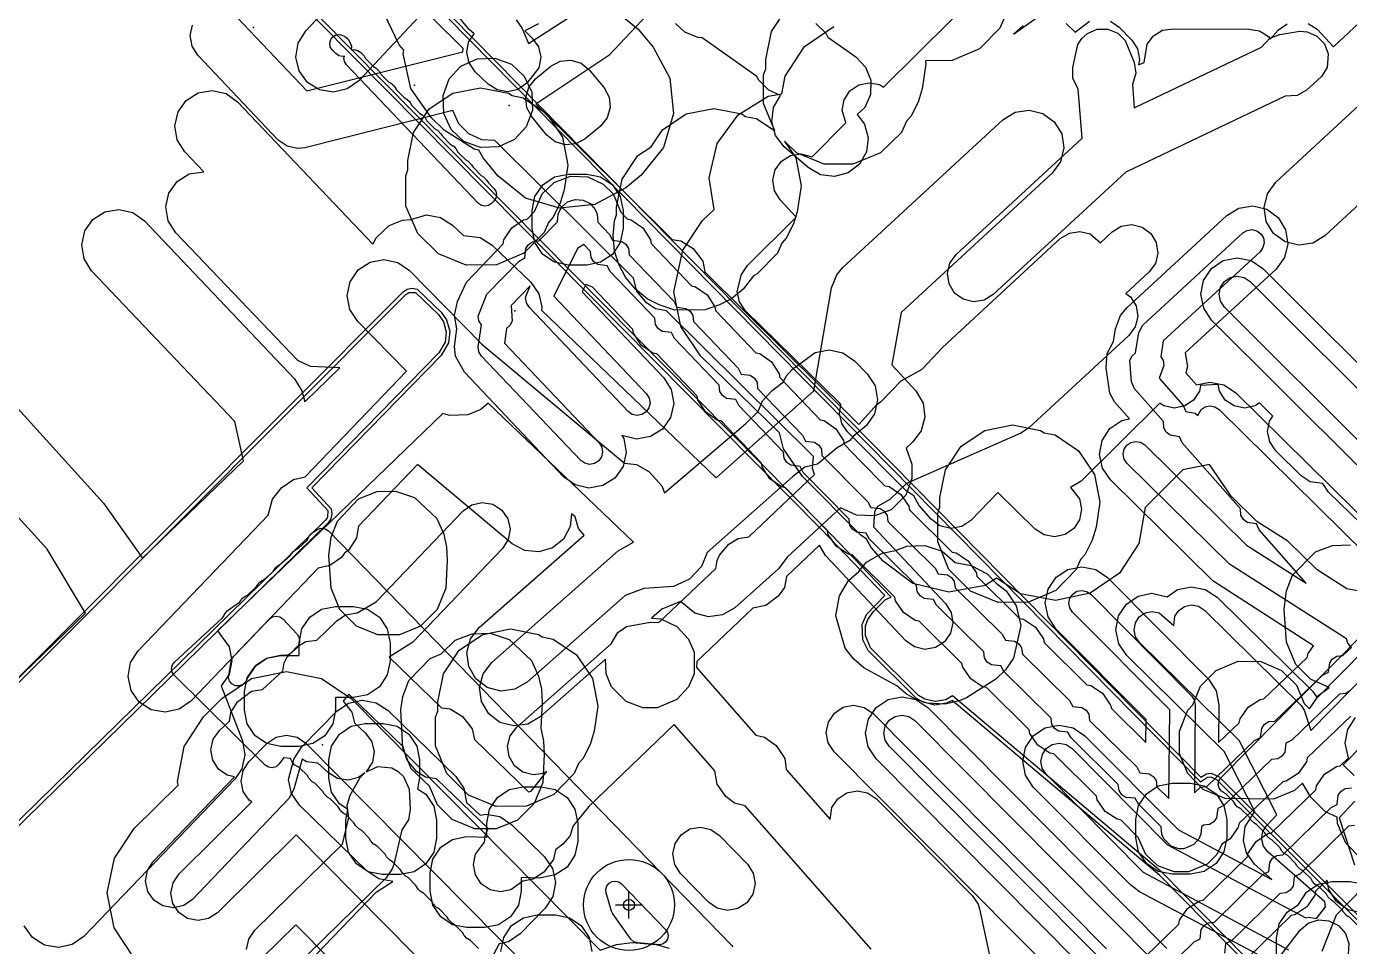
# Model space of a CAD drawing. Header units: metres. Extents: x -2677 to -840, y 169 to 1487.
# Drawn here: x -2044.5 to -1971.7, y 580.5 to 631.1 of the extents above; entities that cross this region are included whole.
import ezdxf

# ---------------------------------------------------------------- set-up
doc = ezdxf.new("R2010")
doc.units = ezdxf.units.M
for name, color, linetype in [('AI_GREENING_ALLOWED_ZONE', 4, 'Continuous'), ('AI_GREENING_EXCLUSIONS', 1, 'Continuous'), ('AI_GREENING_LAWN', 82, 'Continuous'), ('AI_GREENING_REJECTED', 6, 'Continuous'), ('AI_GREENING_TREES', 3, 'Continuous')]:
    doc.layers.add(name, color=color, linetype=linetype)

# ---------------------------------------------------------------- blocks, each defined once
blk = doc.blocks.new('AI_TREE')
for p, q in [((0, -0.3), (0, 0.3)), ((-0.3, 0), (0.3, 0))]:
    blk.add_line(p, q)
for radius in [1, 0.12]:
    blk.add_circle((0, 0), radius)

msp = doc.modelspace()

# ---------------------------------------------------------------- linework, layer by layer
at = {"layer": 'AI_GREENING_ALLOWED_ZONE'}
for points in [[(-2032.572, 594.934), (-2032.767, 594.856), (-2032.977, 594.864), (-2033.164, 594.959), (-2033.297, 595.121), (-2033.351, 595.324), (-2033.317, 595.532), (-2033.316, 595.533), (-2033.213, 596.201), (-2033.167, 596.346), (-2033.08, 596.47), (-2031.094, 598.539), (-2030.929, 598.653), (-2030.731, 598.693), (-2030.534, 598.652), (-2030.37, 598.536), (-2029.573, 597.691), (-2029.461, 597.501), (-2029.442, 597.282), (-2029.447, 597.242), (-2029.496, 597.083), (-2029.595, 596.949), (-2029.886, 596.667), (-2030.046, 596.562), (-2030.234, 596.526), (-2030.447, 596.526), (-2030.496, 596.521), (-2031.189, 596.383), (-2031.278, 596.346), (-2031.845, 595.968), (-2031.914, 595.899), (-2032.292, 595.332), (-2032.348, 595.198), (-2032.354, 595.2), (-2032.397, 595.098), (-2032.533, 594.96), (-2032.572, 594.934)], [(-2009.315, 581.453), (-2009.214, 581.298), (-2009.176, 581.116), (-2009.206, 580.933), (-2009.302, 580.774), (-2009.448, 580.661), (-2009.626, 580.609), (-2009.811, 580.625), (-2009.816, 580.626), (-2009.862, 580.635), (-2010.855, 580.721), (-2011.059, 580.785), (-2011.218, 580.928), (-2012.21, 582.314), (-2012.284, 582.468), (-2012.575, 583.482), (-2012.591, 583.67), (-2012.537, 583.85), (-2012.421, 583.998), (-2012.257, 584.092), (-2012.071, 584.119), (-2011.888, 584.075), (-2011.734, 583.966), (-2009.315, 581.453)]]:
    msp.add_lwpolyline(points, close=True, dxfattribs=at)
at = {"layer": 'AI_GREENING_EXCLUSIONS'}
for points in [[(-1971.797, 574.243), (-1981.987, 584.57), (-1993.537, 594.3), (-1993.906, 594.092), (-1994.478, 593.999), (-1995.048, 594.123), (-1995.401, 594.33), (-1998.038, 596.943), (-1998.322, 597.628), (-1998.308, 598.159), (-1998.195, 598.501), (-1997.88, 598.946), (-1997.221, 599.602), (-1996.896, 599.74), (-2000.601, 603.594), (-2030.062, 633.36), (-2031.262, 635.399), (-2038.083, 642.529), (-2038.204, 642.784), (-2051.745, 656.532)], [(-1972.079, 574.243), (-1982.123, 584.423), (-1993.55, 594.049), (-1993.863, 593.896), (-1994.508, 593.802), (-1995.149, 593.95), (-1995.503, 594.158), (-1998.179, 596.802), (-1998.472, 597.381), (-1998.497, 598.221), (-1998.267, 598.78), (-1997.251, 599.816), (-2000.745, 603.454), (-2030.204, 633.22), (-2031.423, 635.278), (-2038.228, 642.391), (-2038.385, 642.683), (-2051.885, 656.389)], [(-2019.268, 635.517), (-2026.187, 628.131), (-2026.821, 627.677), (-2027.581, 627.5), (-2028.351, 627.627), (-2029.014, 628.039), (-2029.468, 628.673), (-2029.645, 629.433), (-2029.518, 630.203), (-2029.518, 630.203), (-2029.106, 630.866), (-2022.042, 638.407)], [(-2026.211, 636.6), (-1979.893, 589.573), (-1979.499, 589.834), (-1979.322, 589.854), (-1979.002, 589.709), (-1967.029, 577.763)], [(-2025.941, 636.611), (-1979.875, 589.839), (-1979.557, 590.025), (-1979.309, 590.054), (-1978.86, 589.851), (-1967.028, 578.045)], [(-2032.87, 631.603), (-2029.041, 627.568), (-2020.468, 629.719), (-2020.452, 629.895), (-2025.533, 634.938)], [(-2007.343, 634.949), (-2012.43, 629.518), (-2016.454, 626.845), (-2008.943, 619.39), (-2008.471, 619.319), (-2007.791, 618.896), (-2007.267, 618.215), (-2007.155, 617.616), (-1998.692, 609.223), (-1997.681, 610.351), (-1997.422, 610.529), (-1996.358, 611.623), (-1995.191, 612.277), (-1994.087, 613.466), (-1987.602, 619.447), (-1987.103, 619.752), (-1986.525, 619.843), (-1985.956, 619.705), (-1985.398, 619.222), (-1984.749, 619.819), (-1984.25, 620.125), (-1983.672, 620.216), (-1983.103, 620.078), (-1982.63, 619.734), (-1982.324, 619.234), (-1982.233, 618.656), (-1982.371, 618.087), (-1982.715, 617.614), (-1983.995, 616.434), (-1983.739, 616.247), (-1983.434, 615.748), (-1983.343, 615.17), (-1983.48, 614.601), (-1983.825, 614.128), (-1989.357, 609.025), (-1989.768, 608.756), (-1996.06, 605.974), (-1996.972, 605.099), (-1997.661, 604.718), (-1997.82, 604.416), (-1997.88, 603.595), (-1993.915, 599.391), (-1993.604, 598.895), (-1993.507, 598.317), (-1993.638, 597.747), (-1993.977, 597.27), (-1994.473, 596.959), (-1995.05, 596.862), (-1995.621, 596.993), (-1996.098, 597.332), (-2000.515, 602.017), (-2000.85, 602.589), (-2002.657, 600.876), (-2002.781, 600.272), (-2003.119, 599.794), (-2003.791, 599.279), (-2004.508, 599.122), (-2007.594, 596.198), (-2007.609, 595.867), (-2004.34, 592.141), (-2003.874, 592.038), (-2003.224, 591.57), (-2002.748, 590.854), (-2002.678, 590.249), (-2000.266, 587.5), (-2000.167, 588.163), (-1999.84, 588.648), (-1999.352, 588.972), (-1998.778, 589.084), (-1998.204, 588.967), (-1997.719, 588.641), (-1992.446, 583.33), (-1992.123, 582.842), (-1992.044, 582.586), (-1990.952, 577.476)], [(-1971.033, 603.751), (-1972.844, 605.512), (-1973.171, 605.988), (-1973.858, 606.075), (-1974.347, 606.395), (-1975.756, 607.78), (-1976.086, 608.264), (-1976.205, 608.838), (-1976.095, 609.413), (-1975.912, 609.692), (-1976.643, 610.412), (-1976.891, 610.246), (-1977.465, 610.132), (-1978.039, 610.246), (-1978.526, 610.571), (-1978.851, 611.058), (-1978.924, 611.426), (-1979.882, 611.365), (-1979.943, 611.058), (-1980.268, 610.571), (-1980.755, 610.246), (-1981.329, 610.132), (-1981.903, 610.246), (-1982.125, 610.395), (-1986.461, 606.109), (-1987.033, 605.771), (-1986.55, 605.138), (-1986.429, 604.565), (-1986.537, 603.99), (-1986.857, 603.5), (-1987.34, 603.169), (-1987.913, 603.049), (-1988.488, 603.157), (-1988.978, 603.477), (-1991.039, 605.493), (-1992.516, 603.952), (-1993.026, 603.615), (-1993.627, 603.509), (-1994.222, 603.652), (-1994.709, 604.02), (-1995.366, 604.771), (-1995.663, 605.308), (-1996.099, 605.601), (-1999.309, 608.829), (-1999.619, 609.285), (-1999.744, 609.823), (-1999.672, 610.32), (-1999.727, 610.401), (-2004.924, 615.481), (-2005.251, 615.967), (-2005.368, 616.54), (-2005.14, 617.475), (-2004.814, 617.961), (-2002.134, 620.632), (-2003.018, 621.581), (-2003.326, 622.079), (-2003.419, 622.657), (-2003.419, 622.657), (-2003.285, 623.227), (-2002.943, 623.701), (-2002.445, 624.009), (-2001.867, 624.103), (-2001.254, 623.937), (-1999.398, 625.813), (-1999.601, 626.505), (-1999.493, 627.081), (-1999.173, 627.571), (-1998.69, 627.901), (-1998.117, 628.022), (-1997.542, 627.914), (-1997.319, 627.768), (-1991.766, 633.286)], [(-2012.092, 631.997), (-2010.815, 630.959), (-2010.003, 629.978), (-2009.075, 628.263), (-2008.874, 626.323), (-2009.43, 624.455), (-2010.659, 622.941), (-2011.495, 622.247), (-2013.211, 621.317), (-2015.153, 621.115), (-2017.024, 621.673), (-2018.539, 622.904), (-2019.353, 623.886), (-2019.587, 624.319), (-2019.85, 624.366), (-2021.495, 625.416), (-2022.208, 626.101), (-2023.326, 627.7), (-2023.746, 629.605), (-2023.711, 629.801), (-2023.963, 630.108), (-2024.979, 632.205)], [(-2016.297, 631.249), (-2017.056, 630.869), (-2016.643, 630.473), (-2016.308, 629.994), (-2016.182, 629.422), (-2016.284, 628.846), (-2016.951, 627.986), (-2017.431, 627.651), (-2018.002, 627.525), (-2018.578, 627.627), (-2019.072, 627.942), (-2019.785, 628.626), (-2020.121, 629.106), (-2020.247, 629.678), (-2020.247, 629.678), (-2020.145, 630.254), (-2019.85, 630.715), (-2020.119, 630.938), (-2021.255, 632.326)], [(-2017.533, 631.482), (-2017.203, 630.999), (-2016.848, 630.169), (-2014.496, 631.701)], [(-1990.691, 631.575), (-1990.921, 631.027), (-1992.044, 629.883), (-1993.552, 629.235), (-1995.025, 629.22), (-1994.992, 629.052), (-1995.199, 627.682), (-1995.426, 626.957), (-1995.818, 626.167), (-1996.067, 625.899), (-1996.339, 625.287), (-1997.483, 624.163), (-1999.006, 623.543), (-2000.589, 623.543), (-2002.111, 624.163), (-2002.769, 624.801), (-2002.156, 623.883), (-2001.852, 622.352), (-2002.073, 620.911), (-2002.285, 620.257), (-2002.677, 619.467), (-2002.926, 619.199), (-2003.156, 618.65), (-2004.279, 617.506), (-2004.471, 617.41), (-2005.051, 616.668), (-2005.695, 616.135), (-2006.349, 615.801), (-2007.139, 615.531), (-2008.8, 615.515), (-2009.672, 615.801), (-2010.323, 616.135), (-2010.97, 616.668), (-2011.509, 617.322), (-2011.877, 618.025), (-2012.114, 618.767), (-2012.204, 619.616), (-2012.13, 620.428), (-2012.13, 620.428), (-2012.009, 620.757), (-2012.009, 621.183), (-2011.704, 622.714), (-2010.837, 624.011), (-2010.106, 624.5), (-2009.482, 625.434), (-2008.184, 626.301), (-2006.654, 626.605), (-2005.123, 626.301), (-2004.924, 626.168), (-2004.321, 626.048), (-2003.306, 625.37), (-2003.918, 626.873), (-2003.918, 628.456), (-2003.794, 628.792), (-2003.794, 629.305), (-2003.49, 630.836), (-2002.622, 632.134)], [(-2032.365, 580.36), (-2032.244, 580.933), (-2031.914, 581.416), (-2027.087, 586.143), (-2026.742, 587.618), (-2026.834, 588.277), (-2026.658, 588.835), (-2026.113, 589.809), (-2025.861, 590.071), (-2026.211, 589.813), (-2026.78, 589.673), (-2027.358, 589.761), (-2027.859, 590.064), (-2028.444, 590.599), (-2029.056, 590.679), (-2029.304, 590.829), (-2029.763, 589.177), (-2030.027, 588.655), (-2035.332, 583.115), (-2035.812, 582.78), (-2036.384, 582.654), (-2036.96, 582.756), (-2037.453, 583.072), (-2037.788, 583.551), (-2037.914, 584.123), (-2037.812, 584.699), (-2037.497, 585.192), (-2033.03, 589.847), (-2033.429, 589.937), (-2033.908, 590.273), (-2034.221, 590.767), (-2034.322, 591.344), (-2034.194, 591.915), (-2033.857, 592.394), (-2033.303, 592.922), (-2033.22, 593.392), (-2032.867, 593.969), (-2032.083, 594.565), (-2031.481, 594.66), (-2030.368, 595.685), (-2030.286, 596.114), (-2030.139, 596.409), (-2029.602, 596.992), (-2029.098, 597.29), (-2028.493, 597.366), (-2027.404, 598.43), (-2026.924, 598.765), (-2026.268, 598.875), (-2025.239, 599.484), (-2020.445, 604.48), (-2019.965, 604.815), (-2019.393, 604.941), (-2018.817, 604.839), (-2018.324, 604.524), (-2017.989, 604.044), (-2017.863, 603.473), (-2017.965, 602.896), (-2018.28, 602.403), (-2023.216, 597.259), (-2024.513, 596.428), (-2021.636, 593.648), (-2021.163, 593.584), (-2020.478, 593.17), (-2019.945, 592.496), (-2019.825, 591.898), (-2016.856, 589.028), (-2016.704, 589.071), (-2015.837, 590.14), (-2016.018, 590.035), (-2016.598, 589.956), (-2017.164, 590.106), (-2017.629, 590.46), (-2017.924, 590.966), (-2018.002, 591.546), (-2017.853, 592.112), (-2017.498, 592.577), (-2012.314, 597.158), (-2011.934, 597.785), (-2011.457, 598.123), (-2010.152, 598.361), (-2009.69, 598.345), (-2006.555, 601.316), (-2006.484, 601.746), (-2006.346, 602.045), (-2005.825, 602.643), (-2005.329, 602.955), (-2004.727, 603.048), (-2001.113, 606.472), (-2001.235, 606.819), (-2001.186, 607.464), (-2009.262, 615.48), (-2009.87, 615.586), (-2010.358, 615.909), (-2010.893, 616.565), (-2011.072, 617.277), (-2018.699, 624.847), (-2019.416, 624.879), (-2020.126, 625.205), (-2020.682, 625.753), (-2021.019, 626.488), (-2029.161, 624.445), (-2029.565, 624.401), (-2030.136, 624.53), (-2030.614, 624.868), (-2035.046, 629.538), (-2035.359, 630.033), (-2035.458, 630.61), (-2035.329, 631.181)], [(-1968.525, 599.574), (-1971.844, 600.184), (-1973.474, 601.242), (-1975.09, 602.815), (-1976.801, 603.899), (-1978.21, 605.284), (-1979.397, 607.025), (-1980.858, 606.726), (-1982.942, 604.666), (-1983.289, 602.686), (-1984.355, 601.052), (-1985.965, 599.951), (-1987.874, 599.549), (-1989.792, 599.909), (-1991.114, 600.771), (-1991.73, 600.364), (-1993.736, 600.011), (-1995.717, 600.487), (-1997.343, 601.715), (-1998, 602.465), (-1998.261, 602.918), (-1998.581, 603.133), (-2001.791, 606.361), (-2002.826, 607.882), (-2003.053, 608.77), (-2007.387, 612.996), (-2008.478, 614.613), (-2008.868, 616.524), (-2008.372, 618.818), (-2007.286, 620.439), (-2006.637, 621.052), (-2006.917, 622.781), (-2006.917, 622.781), (-2006.469, 624.68), (-2005.328, 626.263), (-2003.669, 627.288), (-2002.924, 627.409), (-2002.741, 628.384), (-2001.675, 630.018), (-2000.064, 631.12)], [(-2001.047, 631.281), (-2000.507, 630.741), (-2000.397, 630.525), (-1998.853, 629.445), (-1998.313, 628.881), (-1998.03, 628.154), (-1998.047, 627.374), (-1998.362, 626.659), (-1998.771, 626.268), (-1998.369, 625.747), (-1998.166, 624.993), (-1998.266, 624.219), (-1998.655, 623.543), (-1999.273, 623.066), (-2000.026, 622.863), (-2000.8, 622.963), (-2001.477, 623.352), (-2002.795, 624.503), (-2003.271, 625.121), (-2003.475, 625.875), (-2003.375, 626.649), (-2002.989, 627.319), (-2003.637, 627.611), (-2004.177, 628.151), (-2004.288, 628.367), (-2007.305, 630.479), (-2007.541, 630.498), (-2008.263, 630.8), (-2008.772, 631.284)], [(-1989.652, 631.158), (-1990.178, 630.69), (-1988.914, 631.584)], [(-1987.275, 631.283), (-1986.78, 630.802), (-1985.998, 631.411)], [(-1984.85, 631.401), (-1984.366, 631.072), (-1983.672, 630.367), (-1983.351, 629.878), (-1983.242, 629.303), (-1983.302, 629.012), (-1982.994, 629.136), (-1982.828, 630.136), (-1982.478, 630.605), (-1981.976, 630.905), (-1981.396, 630.99), (-1977.231, 630.963), (-1976.654, 630.867), (-1976.158, 630.558), (-1976.052, 630.411), (-1975.598, 630.93), (-1975.116, 631.262)], [(-1973.968, 631.279), (-1973.477, 630.961), (-1972.578, 629.996), (-1971.163, 631.315)], [(-2046.534, 611.84), (-2040.233, 604.908), (-2038.079, 601.869), (-2032.53, 607.224), (-2033.012, 609.387), (-2040.881, 617.678), (-2041.298, 618.338), (-2041.43, 619.107), (-2041.258, 619.868), (-2040.808, 620.506), (-2040.148, 620.922), (-2039.379, 621.054), (-2038.617, 620.882), (-2037.98, 620.432), (-2029.73, 611.739), (-2029.313, 611.079), (-2029.158, 610.479), (-2027.221, 612.348), (-2028.836, 612.424), (-2029.548, 612.743), (-2036.258, 619.758), (-2036.674, 620.418), (-2036.806, 621.187), (-2036.634, 621.948), (-2036.184, 622.586), (-2035.524, 623.002), (-2034.712, 623.125), (-2035.754, 624.222), (-2036.17, 624.882), (-2036.302, 625.651), (-2036.13, 626.412), (-2035.68, 627.05), (-2035.02, 627.466), (-2034.251, 627.598), (-2033.49, 627.426), (-2032.852, 626.976), (-2025.409, 619.133), (-2025.208, 619.517), (-2024.509, 620.164), (-2023.787, 620.466), (-2023.33, 620.505), (-2022.46, 620.749), (-2021.691, 620.613), (-2021.034, 620.194), (-2020.434, 619.619), (-2019.517, 619.515), (-2018.859, 619.096), (-2016.727, 617.051), (-2016.28, 616.412), (-2016.113, 615.701), (-2016.137, 615.505), (-2006.531, 606.298), (-2001.167, 611.077), (-2000.183, 616.733), (-1999.902, 617.461), (-1999.569, 617.86), (-1990.759, 625.985), (-1990.093, 626.392), (-1989.322, 626.513), (-1988.564, 626.33), (-1987.933, 625.871), (-1987.526, 625.205), (-1987.405, 624.434), (-1987.588, 623.676), (-1988.047, 623.045), (-1996.359, 615.379), (-1996.86, 612.498), (-1995.546, 611.074), (-1995.154, 610.399), (-1995.05, 609.626), (-1995.25, 608.872), (-1995.723, 608.251), (-1996.088, 607.93), (-1995.763, 607.053), (-1995.763, 606.262), (-1996.105, 605.345), (-1996.911, 604.539), (-1997.828, 604.197), (-1998.814, 604.236), (-1999.697, 604.647), (-2002.634, 601.93), (-2003.094, 601.294), (-2005.505, 599.153), (-2006.179, 598.759), (-2006.952, 598.652), (-2007.707, 598.85), (-2008.487, 599.499), (-2009.515, 599.071), (-2010.079, 598.572), (-2009.576, 598.533), (-2008.694, 598.124), (-2008.047, 597.425), (-2007.745, 596.702), (-2007.745, 595.522), (-2008.047, 594.799), (-2008.694, 594.1), (-2009.77, 593.652), (-2010.562, 593.652), (-2011.479, 593.993), (-2012.285, 594.799), (-2012.587, 595.522), (-2012.626, 596.322), (-2016.22, 593.147), (-2016.894, 592.754), (-2017.668, 592.649), (-2018.422, 592.848), (-2019.043, 593.321), (-2019.436, 593.995), (-2019.54, 594.769), (-2019.341, 595.523), (-2018.869, 596.144), (-2011.915, 602.288), (-2011.083, 602.751), (-2019.078, 610.395), (-2019.468, 610.056), (-2020.191, 609.754), (-2021.177, 609.715), (-2021.561, 609.833), (-2033.95, 597.879), (-2033.314, 597.009), (-2033.167, 596.243), (-2033.325, 595.478), (-2033.751, 594.851), (-2032.588, 591.823), (-2032.456, 591.054), (-2032.628, 590.293), (-2033.012, 589.721), (-2041.31, 581.074), (-2041.95, 580.628), (-2042.712, 580.46), (-2043.48, 580.596), (-2044.138, 581.016), (-2044.585, 581.656)], [(-1968.022, 624.239), (-1973.043, 619.608), (-1973.709, 619.201), (-1974.48, 619.08), (-1975.238, 619.263), (-1975.869, 619.723), (-1976.276, 620.388), (-1976.397, 621.159), (-1976.214, 621.918), (-1975.755, 622.549), (-1970.192, 627.679)], [(-1971.626, 593.185), (-1974.019, 590.902), (-1974.067, 590.682), (-1974.514, 590.042), (-1975.171, 589.622), (-1975.371, 589.586), (-1977.764, 587.304), (-1977.812, 587.084), (-1978.259, 586.444), (-1978.723, 586.147), (-1978.992, 585.587), (-1979.532, 585.047), (-1980.551, 584.622), (-1981.343, 584.622), (-1982.229, 584.957), (-1982.902, 585.587), (-1983.311, 586.523), (-1984.258, 587.474), (-1984.479, 587.516), (-1985.131, 587.945), (-1985.569, 588.591), (-1985.61, 588.79), (-1987.957, 591.12), (-1988.178, 591.162), (-1988.83, 591.591), (-1989.269, 592.236), (-1989.31, 592.435), (-1991.657, 594.765), (-1991.878, 594.808), (-1992.53, 595.236), (-1992.968, 595.882), (-1993.009, 596.081), (-1995.356, 598.411), (-1995.577, 598.453), (-1996.229, 598.882), (-1996.668, 599.528), (-1996.709, 599.726), (-1999.056, 602.056), (-1999.277, 602.099), (-1999.929, 602.527), (-2000.367, 603.173), (-2000.408, 603.372), (-2002.725, 605.744), (-2002.945, 605.792), (-2003.585, 606.238), (-2004.006, 606.896), (-2004.042, 607.095), (-2006.263, 609.423), (-2006.483, 609.472), (-2007.123, 609.918), (-2007.544, 610.575), (-2007.58, 610.775), (-2009.801, 613.103), (-2010.021, 613.151), (-2010.661, 613.597), (-2011.082, 614.254), (-2011.118, 614.454), (-2013.339, 616.782), (-2013.698, 616.927), (-2013.898, 616.526), (-2009.415, 611.801), (-2008.998, 611.142), (-2008.866, 610.372), (-2009.038, 609.611), (-2009.489, 608.974), (-2010.149, 608.558), (-2010.918, 608.425), (-2011.719, 608.626), (-2011.607, 608.448), (-2011.475, 607.679), (-2011.647, 606.918), (-2012.097, 606.281), (-2012.757, 605.864), (-2013.526, 605.732), (-2014.287, 605.904), (-2014.925, 606.354), (-2020.373, 612.095), (-2020.862, 612.985), (-2020.922, 613.524), (-2020.795, 614.479), (-2020.923, 615.22), (-2020.752, 615.982), (-2020.261, 617.051), (-2018.248, 619.162), (-2018.206, 619.383), (-2017.778, 620.036), (-2017.133, 620.475), (-2016.935, 620.517), (-2016.524, 620.935), (-2016.107, 621.91), (-2015.434, 622.54), (-2014.548, 622.875), (-2013.593, 622.842), (-2012.737, 622.45), (-2012.197, 621.91), (-2011.775, 620.909), (-2011.427, 620.529), (-2011.207, 620.48), (-2010.567, 620.034), (-2010.146, 619.377), (-2010.11, 619.177), (-2007.889, 616.849), (-2007.669, 616.801), (-2007.029, 616.355), (-2006.608, 615.698), (-2006.572, 615.498), (-2004.351, 613.17), (-2004.131, 613.122), (-2003.491, 612.675), (-2003.07, 612.018), (-2003.034, 611.818), (-2000.813, 609.491), (-2000.593, 609.442), (-1999.953, 608.996), (-1999.532, 608.339), (-1999.496, 608.139), (-1998.577, 607.183), (-1997.245, 605.853), (-1997.024, 605.811), (-1996.372, 605.382), (-1995.933, 604.736), (-1995.892, 604.538), (-1993.546, 602.208), (-1993.324, 602.165), (-1992.672, 601.736), (-1992.234, 601.091), (-1992.193, 600.892), (-1989.846, 598.562), (-1989.625, 598.52), (-1988.973, 598.091), (-1988.535, 597.445), (-1988.493, 597.246), (-1986.147, 594.916), (-1985.925, 594.874), (-1985.273, 594.445), (-1984.835, 593.8), (-1984.794, 593.601), (-1982.9, 591.735), (-1982.888, 593.003), (-1987.845, 597.996), (-1988.276, 598.647), (-1988.426, 599.413), (-1988.271, 600.178), (-1987.835, 600.825), (-1987.185, 601.256), (-1986.419, 601.405), (-1985.654, 601.25), (-1985.007, 600.815), (-1979.452, 595.219), (-1979.029, 594.578), (-1978.88, 593.812), (-1978.9, 591.742), (-1977.765, 592.816), (-1977.716, 593.036), (-1977.27, 593.676), (-1976.613, 594.097), (-1976.413, 594.132), (-1974.02, 596.415), (-1973.971, 596.635), (-1973.68, 597.053), (-1979.209, 600.622), (-1984.848, 606.175), (-1985.287, 606.821), (-1985.445, 607.585), (-1985.298, 608.351), (-1984.87, 609.003), (-1984.224, 609.442), (-1983.795, 609.531), (-1984.613, 610.471), (-1984.869, 610.947), (-1985.087, 612.348), (-1985.021, 613.126), (-1984.677, 613.794), (-1984.566, 614.487), (-1984.295, 615.218), (-1983.947, 615.642), (-1978.447, 620.714), (-1977.781, 621.121), (-1977.01, 621.242), (-1976.251, 621.059), (-1975.621, 620.6), (-1975.214, 619.934), (-1975.092, 619.163), (-1975.275, 618.405), (-1975.735, 617.774), (-1980.725, 613.171), (-1980.607, 612.421), (-1980.692, 612.061), (-1980.11, 611.403), (-1979.378, 611.554), (-1978.612, 611.408), (-1977.96, 610.979), (-1968.682, 601.842)], [(-1971.669, 594.578), (-1971.899, 594.431), (-1972.239, 594.399), (-1974.866, 591.874), (-1975.195, 591.709), (-1975.258, 591.204), (-1975.414, 590.98), (-1975.644, 590.833), (-1975.984, 590.8), (-1978.611, 588.276), (-1978.94, 588.111), (-1979.003, 587.605), (-1979.16, 587.381), (-1979.39, 587.234), (-1979.729, 587.202), (-1979.841, 587.094), (-1979.874, 586.7), (-1979.98, 586.447), (-1980.259, 586.125), (-1980.808, 585.896), (-1981.086, 585.896), (-1981.502, 586.035), (-1981.914, 586.447), (-1982.02, 586.7), (-1982.053, 587.109), (-1983.31, 588.347), (-1983.483, 588.671), (-1983.99, 588.721), (-1984.219, 588.871), (-1984.372, 589.097), (-1984.414, 589.435), (-1987.009, 591.993), (-1987.183, 592.317), (-1987.69, 592.367), (-1987.918, 592.517), (-1988.071, 592.743), (-1988.113, 593.081), (-1990.709, 595.639), (-1990.882, 595.963), (-1991.389, 596.012), (-1991.617, 596.162), (-1991.771, 596.388), (-1991.813, 596.727), (-1994.408, 599.284), (-1994.582, 599.608), (-1995.089, 599.658), (-1995.317, 599.808), (-1995.47, 600.034), (-1995.512, 600.372), (-1998.107, 602.93), (-1998.281, 603.254), (-1998.788, 603.303), (-1999.016, 603.453), (-1999.17, 603.679), (-1999.211, 604.018), (-2001.754, 606.591), (-2001.919, 606.92), (-2002.424, 606.983), (-2002.648, 607.139), (-2002.796, 607.369), (-2002.828, 607.709), (-2005.292, 610.271), (-2005.457, 610.599), (-2005.962, 610.663), (-2006.186, 610.819), (-2006.334, 611.049), (-2006.366, 611.388), (-2008.83, 613.95), (-2008.995, 614.279), (-2009.5, 614.342), (-2009.724, 614.498), (-2009.872, 614.728), (-2009.904, 615.067), (-2012.368, 617.63), (-2012.533, 617.958), (-2013.038, 618.021), (-2013.262, 618.177), (-2013.41, 618.407), (-2013.442, 618.747), (-2013.809, 619.129), (-2014.164, 618.903), (-2015.468, 616.291), (-2010.358, 610.907), (-2010.212, 610.676), (-2010.166, 610.406), (-2010.226, 610.14), (-2010.384, 609.917), (-2010.615, 609.771), (-2010.884, 609.725), (-2011.15, 609.785), (-2011.373, 609.943), (-2016.822, 615.683), (-2016.967, 615.914), (-2017.012, 616.215), (-2016.757, 616.845), (-2017.808, 615.775), (-2017.754, 614.911), (-2017.877, 614.667), (-2018.062, 614.507), (-2018.18, 613.707), (-2012.966, 608.213), (-2012.82, 607.982), (-2012.774, 607.713), (-2012.834, 607.447), (-2012.992, 607.224), (-2013.223, 607.078), (-2013.492, 607.032), (-2013.759, 607.092), (-2013.982, 607.249), (-2019.43, 612.99), (-2019.576, 613.221), (-2019.622, 613.49), (-2019.447, 614.712), (-2019.577, 614.919), (-2019.624, 615.188), (-2019.146, 616.384), (-2017.373, 618.215), (-2017.05, 618.389), (-2017.001, 618.896), (-2016.851, 619.125), (-2016.625, 619.279), (-2016.287, 619.321), (-2015.258, 620.368), (-2015.225, 620.797), (-2015.029, 621.183), (-2014.707, 621.462), (-2014.291, 621.601), (-2013.85, 621.568), (-2013.464, 621.372), (-2013.185, 621.05), (-2013.079, 620.797), (-2013.046, 620.355), (-2012.398, 619.681), (-2012.233, 619.353), (-2011.728, 619.289), (-2011.504, 619.133), (-2011.356, 618.903), (-2011.324, 618.564), (-2008.86, 616.002), (-2008.695, 615.673), (-2008.19, 615.61), (-2007.966, 615.454), (-2007.818, 615.224), (-2007.786, 614.884), (-2005.322, 612.322), (-2005.157, 611.994), (-2004.652, 611.931), (-2004.428, 611.774), (-2004.28, 611.544), (-2004.248, 611.205), (-2001.784, 608.643), (-2001.619, 608.314), (-2001.114, 608.251), (-2000.89, 608.095), (-2000.742, 607.865), (-2000.71, 607.526), (-1998.193, 604.98), (-1998.019, 604.656), (-1997.512, 604.606), (-1997.284, 604.456), (-1997.131, 604.23), (-1997.089, 603.892), (-1994.494, 601.334), (-1994.32, 601.01), (-1993.813, 600.961), (-1993.585, 600.811), (-1993.431, 600.585), (-1993.39, 600.246), (-1990.794, 597.689), (-1990.621, 597.365), (-1990.113, 597.315), (-1989.885, 597.165), (-1989.732, 596.939), (-1989.69, 596.601), (-1987.095, 594.043), (-1986.921, 593.719), (-1986.414, 593.669), (-1986.186, 593.519), (-1986.032, 593.293), (-1985.991, 592.955), (-1983.395, 590.397), (-1983.222, 590.073), (-1982.715, 590.024), (-1982.486, 589.874), (-1982.333, 589.648), (-1982.291, 589.309), (-1981.631, 588.658), (-1981.583, 593.534), (-1986.923, 598.912), (-1987.074, 599.14), (-1987.126, 599.408), (-1987.072, 599.676), (-1986.919, 599.902), (-1986.691, 600.053), (-1986.423, 600.105), (-1986.156, 600.051), (-1985.929, 599.899), (-1980.38, 594.309), (-1980.232, 594.085), (-1980.18, 593.817), (-1980.227, 588.978), (-1979.884, 589.287), (-1979.545, 589.32), (-1976.918, 591.844), (-1976.589, 592.009), (-1976.526, 592.515), (-1976.369, 592.739), (-1976.139, 592.886), (-1975.8, 592.918), (-1973.172, 595.443), (-1972.844, 595.608), (-1972.78, 596.113), (-1972.624, 596.337), (-1972.394, 596.484), (-1972.055, 596.517), (-1971.581, 596.972), (-1971.785, 597.2), (-1971.856, 597.433), (-1978.297, 601.548), (-1983.936, 607.101), (-1984.089, 607.327), (-1984.145, 607.595), (-1984.093, 607.863), (-1983.943, 608.091), (-1983.717, 608.245), (-1983.45, 608.3), (-1983.182, 608.249), (-1982.954, 608.099), (-1977.367, 602.598), (-1974.084, 600.509), (-1976.662, 603.425), (-1976.813, 603.761), (-1977.315, 603.845), (-1977.533, 604.01), (-1977.67, 604.246), (-1977.688, 604.587), (-1980.902, 608.221), (-1981.053, 608.556), (-1981.555, 608.641), (-1981.773, 608.806), (-1981.91, 609.042), (-1981.928, 609.383), (-1983.519, 611.181), (-1983.69, 611.566), (-1983.772, 612.766), (-1983.647, 613.009), (-1983.46, 613.167), (-1983.282, 614.282), (-1983.066, 614.686), (-1977.565, 619.759), (-1977.332, 619.901), (-1977.062, 619.943), (-1976.797, 619.879), (-1976.576, 619.719), (-1976.434, 619.486), (-1976.391, 619.216), (-1976.455, 618.95), (-1976.616, 618.729), (-1981.938, 613.821), (-1982.078, 612.946), (-1981.949, 612.738), (-1981.906, 612.469), (-1982.168, 611.767), (-1980.846, 610.272), (-1980.695, 609.937), (-1980.193, 609.853), (-1980.029, 609.728), (-1979.862, 610.045), (-1979.636, 610.199), (-1979.369, 610.254), (-1979.1, 610.203), (-1978.872, 610.053), (-1969.416, 600.74)], [(-1971.297, 607.005), (-1979.282, 614.972), (-1979.716, 615.621), (-1979.869, 616.386), (-1979.718, 617.151), (-1979.285, 617.801), (-1978.636, 618.235), (-1977.871, 618.388), (-1977.106, 618.237), (-1976.456, 617.804), (-1968.277, 609.642)], [(-1970.493, 607.616), (-1978.575, 615.68), (-1978.792, 616.004), (-1978.869, 616.387), (-1978.793, 616.77), (-1978.577, 617.094), (-1978.253, 617.311), (-1977.87, 617.388), (-1977.487, 617.312), (-1977.163, 617.096), (-1968.983, 608.934)], [(-2055.525, 584.395), (-2023.606, 616.371), (-2023.443, 616.48), (-2023.059, 616.48), (-2021.801, 615.267), (-2021.522, 614.864), (-2021.375, 614.313), (-2021.443, 613.751), (-2021.791, 613.163), (-2029.046, 605.747), (-2027.896, 604.506), (-2027.901, 604.125), (-2028.011, 603.964), (-2061.439, 571.26)], [(-2055.563, 584.64), (-2023.747, 616.513), (-2023.519, 616.665), (-2023.251, 616.718), (-2022.982, 616.664), (-2021.659, 615.408), (-2021.355, 614.974), (-2021.178, 614.352), (-2021.247, 613.714), (-2021.648, 613.024), (-2028.767, 605.746), (-2027.71, 604.58), (-2027.661, 604.312), (-2027.717, 604.046), (-2027.871, 603.821), (-2061.183, 571.232)], [(-2053.783, 586.714), (-2041.211, 598.847), (-2043.325, 602.363), (-2049.494, 609.15)], [(-1971.044, 585.328), (-1971.899, 586.205), (-1972.352, 587.289), (-1972.369, 587.636), (-1973.007, 587.919), (-1973.817, 588.729), (-1974.288, 589.511), (-1974.718, 589.1), (-1975.871, 588.632), (-1978.527, 588.654), (-1979.737, 589.16), (-1980.586, 590.028), (-1981.04, 591.111), (-1981.054, 592.369), (-1980.586, 593.522), (-1980.314, 593.813), (-1979.885, 594.838), (-1979.036, 595.706), (-1977.826, 596.212), (-1976.568, 596.198), (-1976.568, 596.198), (-1975.428, 595.706), (-1974.617, 594.895), (-1974.181, 593.889), (-1973.888, 593.595), (-1973.386, 594.351), (-1972.806, 594.767), (-1973.84, 595.216), (-1974.65, 596.027), (-1975.165, 597.259), (-1975.293, 599.077), (-1975.164, 600.075), (-1974.825, 600.95), (-1973.565, 602.229), (-1972.634, 602.579), (-1971.64, 602.606)], [(-1975.794, 579.596), (-1983.245, 583.536), (-1983.729, 583.895), (-1989.087, 589.291), (-1989.518, 589.942), (-1989.667, 590.708), (-1989.512, 591.473), (-1989.076, 592.12), (-1988.426, 592.551), (-1987.66, 592.701), (-1986.895, 592.546), (-1986.248, 592.11), (-1981.105, 586.93), (-1975.966, 584.212), (-1976.912, 585.041), (-1977.361, 585.679), (-1977.529, 586.356), (-1977.428, 587.13), (-1976.909, 587.946), (-1978.589, 591.245), (-1983.947, 596.521), (-1984.386, 597.167), (-1984.544, 597.931), (-1984.397, 598.698), (-1983.969, 599.35), (-1983.323, 599.788), (-1982.559, 599.946), (-1981.729, 599.758), (-1981.157, 600.146), (-1980.393, 600.304), (-1979.626, 600.158), (-1978.974, 599.729), (-1973.713, 594.548), (-1973.467, 594.193), (-1968.309, 599.444)], [(-1975.039, 580.328), (-1983.019, 584.6), (-1988.377, 589.996), (-1988.592, 590.321), (-1988.667, 590.704), (-1988.59, 591.087), (-1988.372, 591.41), (-1988.047, 591.626), (-1987.664, 591.701), (-1987.281, 591.623), (-1986.958, 591.405), (-1981.707, 586.117), (-1974.104, 582.096), (-1973.924, 582.137), (-1973.514, 582.056), (-1973.018, 582.709), (-1973.044, 582.986), (-1976.191, 585.737), (-1976.429, 586.046), (-1976.533, 586.465), (-1976.466, 586.85), (-1976.286, 587.148), (-1975.696, 587.769), (-1977.772, 591.843), (-1983.246, 597.234), (-1983.465, 597.557), (-1983.544, 597.939), (-1983.471, 598.322), (-1983.256, 598.648), (-1982.934, 598.867), (-1982.552, 598.946), (-1982.168, 598.873), (-1981.352, 598.176), (-1981.304, 598.68), (-1981.09, 599.006), (-1980.767, 599.225), (-1980.385, 599.304), (-1980.002, 599.231), (-1979.676, 599.017), (-1974.356, 593.773), (-1974.195, 593.513), (-1973.828, 592.399), (-1967.413, 598.929)], [(-1965.558, 597.107), (-1972.045, 590.503), (-1971.436, 589.925)], [(-2038.575, 579.931), (-2039.65, 581.558), (-2040.021, 583.474), (-2039.63, 585.385), (-2038.537, 587.002), (-2036.12, 589.393), (-2036.162, 589.6), (-2035.794, 591.516), (-2034.72, 593.145), (-2033.717, 594.161), (-2032.089, 595.261), (-2030.162, 595.648), (-2028.235, 595.262), (-2026.605, 594.164), (-2012.909, 580.32), (-2012.012, 580.632), (-2011.143, 580.746), (-2009.838, 580.632), (-2009.118, 580.43)], [(-2030.468, 578.061), (-2025.233, 583.517), (-2024.31, 584.101), (-2025.076, 584.244), (-2025.73, 584.67), (-2029.444, 588.3), (-2029.885, 588.944), (-2030.046, 589.707), (-2029.765, 590.83), (-2029.765, 590.83), (-2029.339, 591.483), (-2027.4, 593.467), (-2026.756, 593.908), (-2025.993, 594.069), (-2025.226, 593.926), (-2024.572, 593.5), (-2020.858, 589.87), (-2020.417, 589.226), (-2020.259, 588.444), (-2019.519, 587.741), (-2019.202, 587.807), (-2018.435, 587.662), (-2017.782, 587.235), (-2015.966, 585.452), (-2015.526, 584.808), (-2015.367, 584.044), (-2015.512, 583.277), (-2015.939, 582.624), (-2017.317, 581.22), (-2017.962, 580.78), (-2018.475, 580.673), (-2019.247, 579.183)], [(-1998.004, 580.375), (-2004.927, 588.263), (-2005.527, 588.41), (-2005.991, 588.766), (-2006.48, 589.457), (-2006.609, 590.18), (-2008.841, 592.722), (-2013.528, 588.225), (-2014.396, 587.154), (-2014.586, 586.582), (-2014.973, 586.144), (-2015.364, 585.847), (-2015.472, 585.312), (-2016.017, 584.608), (-2016.595, 584.234), (-2017.17, 584.121), (-2017.816, 583.639), (-2018.39, 583.526), (-2018.964, 583.642), (-2019.45, 583.968), (-2019.774, 584.456), (-2019.887, 585.03), (-2019.771, 585.604), (-2019.27, 586.263), (-2019.21, 586.696), (-2019.077, 587.002), (-2021.904, 589.734), (-2022.513, 589.832), (-2023.005, 590.148), (-2023.549, 590.797), (-2023.738, 591.507), (-2026.729, 594.398), (-2027.044, 594.008), (-2026.563, 593.414), (-2026.427, 592.82), (-2025.836, 592.279), (-2025.489, 591.808), (-2025.349, 591.239), (-2025.437, 590.661), (-2025.776, 590.133), (-2025.137, 590.414), (-2024.377, 590.343), (-2024.019, 590.153), (-2023.725, 589.874), (-2023.414, 589.178), (-2023.357, 588.063), (-2023.447, 587.485), (-2023.821, 586.935), (-2024.265, 585.035), (-2024.346, 584.789), (-2024.676, 584.305), (-2029.815, 579.273)], [(-1984.308, 577.321), (-1997.732, 590.843), (-1998.163, 591.493), (-1998.312, 592.259), (-1998.157, 593.024), (-1997.722, 593.671), (-1997.071, 594.102), (-1996.305, 594.252), (-1995.54, 594.097), (-1994.893, 593.661), (-1981.736, 580.409)], [(-1987.499, 578.601), (-2000.039, 591.232), (-2000.362, 591.719), (-2000.474, 592.294), (-2000.358, 592.867), (-2000.031, 593.353), (-1999.543, 593.676), (-1998.969, 593.788), (-1998.395, 593.672), (-1997.91, 593.345), (-1985.058, 580.4)], [(-1983.598, 578.026), (-1997.022, 591.547), (-1997.238, 591.872), (-1997.312, 592.255), (-1997.235, 592.638), (-1997.017, 592.961), (-1996.692, 593.177), (-1996.309, 593.252), (-1995.926, 593.174), (-1995.603, 592.956), (-1982.312, 579.57)], [(-1983.521, 579.379), (-1981.091, 581.743), (-1981.044, 581.964), (-1980.604, 582.608), (-1979.951, 583.035), (-1979.752, 583.073), (-1977.321, 585.436), (-1977.275, 585.657), (-1976.835, 586.301), (-1976.182, 586.728), (-1975.982, 586.766), (-1973.552, 589.129), (-1973.506, 589.35), (-1973.066, 589.994), (-1972.412, 590.421), (-1972.213, 590.459), (-1971.757, 590.906), (-1971.936, 591.697), (-1971.792, 592.464), (-1971.366, 593.117)], [(-2015.049, 571.933), (-2029.629, 586.671), (-2033.966, 582.381), (-2033.966, 582.381), (-2034.454, 582.058), (-2035.029, 581.947), (-2035.602, 582.064), (-2036.087, 582.392), (-2036.41, 582.88), (-2036.521, 583.455), (-2036.403, 584.028), (-2036.076, 584.513), (-2032.075, 588.472), (-2032.216, 588.565), (-2032.544, 589.049), (-2032.662, 589.623), (-2032.552, 590.197), (-2032.23, 590.686), (-2031.227, 591.702), (-2030.738, 592.032), (-2030.16, 592.148), (-2029.582, 592.032), (-2029.093, 591.703), (-2013.186, 575.623)], [(-1982.896, 578.172), (-1980.234, 580.78), (-1979.907, 580.948), (-1979.849, 581.454), (-1979.694, 581.68), (-1979.466, 581.829), (-1979.127, 581.865), (-1976.465, 584.473), (-1976.138, 584.641), (-1976.079, 585.147), (-1975.925, 585.373), (-1975.697, 585.522), (-1975.358, 585.558), (-1972.695, 588.166), (-1972.368, 588.334), (-1972.31, 588.84), (-1972.156, 589.066), (-1971.927, 589.215), (-1971.588, 589.251)], [(-1971.4, 588.513), (-1972.263, 587.606), (-1971.419, 585.019)], [(-1971.412, 587.167), (-1971.751, 587.131), (-1974.414, 584.523), (-1974.741, 584.355), (-1974.799, 583.849), (-1974.953, 583.623), (-1975.182, 583.474), (-1975.521, 583.438), (-1978.183, 580.83), (-1978.51, 580.662), (-1978.568, 580.156)], [(-1971.02, 582.371), (-1971.781, 582.543), (-1972.419, 582.994), (-1972.835, 583.654), (-1972.922, 584.164), (-1973.557, 583.559), (-1973.603, 583.339), (-1974.043, 582.695), (-1974.696, 582.268), (-1974.896, 582.23), (-1977.326, 579.866)], [(-1975.717, 579.996), (-1975.717, 580.996), (-1975.565, 581.761), (-1975.131, 582.41), (-1974.506, 582.828), (-1974.066, 583.507), (-1973.417, 583.941), (-1972.652, 584.093), (-1971.652, 584.093), (-1970.887, 583.941), (-1970.238, 583.507), (-1969.804, 582.858), (-1969.652, 582.093), (-1969.652, 581.093), (-1969.652, 581.093), (-1969.804, 580.328)], [(-1973.202, 580.257), (-1972.407, 582.258), (-1970.95, 583.767)], [(-2018.367, 580.255), (-2018.215, 581.02), (-2017.781, 581.669), (-2017.132, 582.103), (-2016.367, 582.255), (-2016.367, 582.255), (-2015.367, 582.255), (-2014.602, 582.103), (-2013.953, 581.669), (-2013.519, 581.02), (-2013.367, 580.255)], [(-2019.994, 571.954), (-2029.656, 581.721), (-2031.504, 579.893)], [(-1978.62, 575.964), (-1974.403, 581.414), (-1973.962, 581.798), (-1973.407, 581.984), (-1972.823, 581.943), (-1972.299, 581.682), (-1971.915, 581.241), (-1971.729, 580.686), (-1971.77, 580.102)]]:
    msp.add_lwpolyline(points, dxfattribs=at)
for points in [[(-1986.403, 624.965), (-1986.625, 627.67), (-1986.914, 628.269), (-1986.919, 628.855), (-1986.632, 630.119), (-1986.414, 630.46), (-1986.112, 630.731), (-1985.573, 630.959), (-1984.988, 630.963), (-1984.446, 630.743), (-1984.029, 630.333), (-1983.539, 629.132), (-1983.448, 628.554), (-1983.635, 627.916), (-1983.531, 626.647), (-1976.527, 629.981), (-1976.069, 630.463), (-1975.524, 630.675), (-1974.422, 630.856), (-1974.018, 630.823), (-1973.483, 630.586), (-1973.079, 630.163), (-1972.867, 629.617), (-1972.931, 628.857), (-1973.231, 628.354), (-1974.066, 627.614), (-1974.575, 627.323), (-1975.238, 627.272), (-1983.998, 623.102), (-1991.299, 616.369), (-1991.798, 616.064), (-1992.376, 615.973), (-1992.945, 616.11), (-1993.418, 616.455), (-1993.724, 616.954), (-1993.814, 617.532), (-1993.677, 618.101), (-1993.333, 618.574), (-1986.403, 624.965)], [(-2016.634, 626.519), (-2016.975, 625.602), (-2017.622, 624.903), (-2018.504, 624.494), (-2019.49, 624.455), (-2020.407, 624.796), (-2021.106, 625.443), (-2021.515, 626.325), (-2021.554, 627.311), (-2021.213, 628.228), (-2020.566, 628.927), (-2019.684, 629.336), (-2018.698, 629.375), (-2017.781, 629.034), (-2017.082, 628.387), (-2016.673, 627.505), (-2016.634, 626.519)], [(-2014.828, 624.6), (-2015.389, 624.767), (-2015.844, 625.137), (-2016.657, 626.119), (-2016.936, 626.634), (-2016.996, 627.216), (-2016.828, 627.777), (-2016.459, 628.231), (-2015.623, 628.924), (-2015.108, 629.202), (-2014.526, 629.262), (-2013.965, 629.095), (-2013.511, 628.726), (-2012.698, 627.745), (-2012.42, 627.23), (-2012.359, 626.649), (-2012.526, 626.088), (-2012.895, 625.634), (-2013.731, 624.94), (-2014.246, 624.661), (-2014.828, 624.6)], [(-2017.754, 627.309), (-2017.151, 627.19), (-2015.854, 626.322), (-2014.986, 625.025), (-2014.682, 623.494), (-2014.889, 622.123), (-2015.115, 621.398), (-2015.508, 620.608), (-2015.757, 620.341), (-2015.986, 619.792), (-2017.109, 618.648), (-2018.618, 618.001), (-2020.279, 617.985), (-2021.801, 618.605), (-2022.945, 619.728), (-2023.592, 621.237), (-2023.608, 622.898), (-2023.484, 623.234), (-2023.484, 623.747), (-2023.18, 625.278), (-2022.312, 626.575), (-2021.015, 627.443), (-2019.484, 627.747), (-2017.953, 627.443), (-2017.754, 627.309)], [(-2012.238, 618.581), (-2012.887, 618.147), (-2013.652, 617.995), (-2014.652, 617.995), (-2015.417, 618.147), (-2016.066, 618.581), (-2016.5, 619.23), (-2016.652, 619.995), (-2016.652, 620.995), (-2016.5, 621.76), (-2016.066, 622.409), (-2015.417, 622.843), (-2014.652, 622.995), (-2013.652, 622.995), (-2012.887, 622.843), (-2012.238, 622.409), (-2011.804, 621.76), (-2011.652, 620.995), (-2011.652, 619.995), (-2011.804, 619.23), (-2012.238, 618.581)], [(-2030.425, 605.759), (-2029.786, 606.206), (-2029.145, 606.347), (-2023.567, 612.16), (-2026.249, 614.896), (-2026.676, 615.549), (-2026.821, 616.316), (-2026.661, 617.08), (-2026.221, 617.724), (-2025.568, 618.151), (-2024.801, 618.296), (-2024.037, 618.136), (-2023.393, 617.696), (-2019.423, 613.647), (-2011.566, 607.091), (-2010.915, 607.022), (-2010.23, 606.648), (-2009.512, 605.852), (-2009.364, 605.467), (-2004.896, 609.289), (-2004.216, 609.947), (-2003.986, 610.536), (-2003.445, 611.098), (-2002.833, 611.566), (-2002.677, 611.88), (-2002.331, 612.272), (-2001.091, 613.18), (-2000.324, 613.323), (-1999.561, 613.161), (-1998.917, 612.719), (-1998.219, 612.003), (-1997.794, 611.349), (-1997.651, 610.582), (-1997.813, 609.819), (-1998.255, 609.175), (-1999.001, 608.571), (-1999.175, 608.344), (-1999.876, 607.95), (-2000.957, 607.043), (-2001.658, 606.871), (-2002.335, 606.347), (-2007.029, 602.196), (-2007.342, 601.418), (-2007.99, 600.718), (-2008.871, 600.309), (-2010.503, 600.208), (-2011.535, 599.823), (-2016.924, 595.061), (-2017.598, 594.669), (-2018.371, 594.564), (-2019.126, 594.763), (-2019.747, 595.236), (-2020.14, 595.91), (-2020.244, 596.683), (-2020.045, 597.438), (-2019.572, 598.059), (-2013.79, 603.133), (-2014.1, 603.514), (-2014.292, 604.156), (-2014.483, 604.315), (-2014.558, 603.611), (-2014.932, 602.926), (-2015.539, 602.436), (-2016.287, 602.216), (-2017.063, 602.298), (-2017.749, 602.672), (-2022.958, 607.018), (-2026.199, 603.641), (-2026.313, 602.992), (-2026.731, 602.333), (-2026.982, 602.158), (-2027.135, 601.916), (-2027.773, 601.466), (-2028.427, 601.319), (-2035.433, 594.018), (-2036.073, 593.571), (-2036.835, 593.403), (-2037.604, 593.539), (-2038.261, 593.959), (-2038.708, 594.599), (-2038.876, 595.361), (-2038.74, 596.13), (-2038.32, 596.787), (-2031.165, 604.243), (-2030.94, 605.124), (-2030.425, 605.759)], [(-1988.493, 608.769), (-1987.89, 608.649), (-1986.592, 607.782), (-1985.725, 606.484), (-1985.421, 604.953), (-1985.628, 603.583), (-1985.854, 602.858), (-1986.246, 602.068), (-1986.495, 601.8), (-1986.725, 601.251), (-1987.848, 600.107), (-1989.356, 599.46), (-1991.017, 599.444), (-1992.54, 600.064), (-1993.727, 601.251), (-1994.347, 602.774), (-1994.347, 604.357), (-1994.223, 604.693), (-1994.223, 605.206), (-1993.918, 606.737), (-1993.051, 608.035), (-1991.753, 608.902), (-1990.223, 609.206), (-1988.692, 608.902), (-1988.493, 608.769)], [(-2021.516, 603.2), (-2021.361, 602.48), (-2021.322, 601.764), (-2021.399, 600.219), (-2021.869, 599.054), (-2022.791, 598.132), (-2023.956, 597.662), (-2025.144, 597.662), (-2026.309, 598.132), (-2027.231, 599.054), (-2027.701, 600.219), (-2027.829, 602.037), (-2027.7, 603.035), (-2027.36, 603.911), (-2026.2, 605.132), (-2025.17, 605.54), (-2024.176, 605.566), (-2023.126, 605.214), (-2021.902, 604.056), (-2021.516, 603.2)], [(-1997.396, 602.158), (-1996.67, 602.306), (-1996.039, 602.543), (-1995.045, 602.569), (-1994.097, 602.269), (-1993.388, 601.643), (-1992.506, 601.478), (-1991.623, 601.02), (-1991.125, 600.494), (-1990.58, 600.078), (-1990.03, 599.25), (-1989.771, 598.173), (-1990.183, 596.37), (-1990.625, 595.74), (-1991.153, 595.227), (-1992.76, 594.205), (-1993.168, 594.03), (-1993.934, 593.852), (-1994.924, 593.909), (-1995.597, 594.132), (-1996.074, 594.407), (-1996.596, 594.852), (-1998.41, 595.844), (-1998.965, 596.327), (-1999.442, 596.932), (-1999.953, 598.709), (-1999.755, 599.798), (-1999.252, 600.656), (-1998.689, 601.138), (-1998.253, 601.652), (-1997.396, 602.158)], [(-2025.056, 598.631), (-2024.622, 597.982), (-2024.47, 597.217), (-2024.47, 596.217), (-2024.622, 595.452), (-2025.056, 594.803), (-2025.705, 594.369), (-2026.47, 594.217), (-2027.472, 594.217), (-2027.472, 593.526), (-2027.624, 592.761), (-2028.058, 592.112), (-2028.707, 591.678), (-2029.472, 591.526), (-2030.472, 591.526), (-2031.237, 591.678), (-2031.886, 592.112), (-2032.32, 592.761), (-2032.472, 593.526), (-2032.472, 594.526), (-2032.32, 595.291), (-2031.886, 595.94), (-2031.237, 596.374), (-2030.472, 596.526), (-2029.47, 596.526), (-2029.47, 597.217), (-2029.318, 597.982), (-2028.884, 598.631), (-2028.235, 599.065), (-2027.47, 599.217), (-2026.47, 599.217), (-2025.705, 599.065), (-2025.056, 598.631)], [(-2019.954, 597.724), (-2018.96, 597.751), (-2017.91, 597.398), (-2016.686, 596.24), (-2016.3, 595.384), (-2016.145, 594.665), (-2016.106, 593.948), (-2016.183, 592.526), (-2016.029, 591.81), (-2015.99, 591.093), (-2016.067, 589.548), (-2016.537, 588.383), (-2017.459, 587.461), (-2018.624, 586.991), (-2019.812, 586.991), (-2021.044, 587.506), (-2021.854, 588.316), (-2022.295, 589.33), (-2023.298, 590.286), (-2023.768, 591.451), (-2023.883, 593.541), (-2023.767, 594.268), (-2023.428, 595.143), (-2022.267, 596.365), (-2021.65, 596.617), (-2020.885, 597.374), (-2019.954, 597.724)], [(-2016.306, 597.68), (-2016.107, 597.546), (-2015.504, 597.427), (-2014.207, 596.559), (-2013.339, 595.262), (-2013.035, 593.731), (-2013.242, 592.36), (-2013.468, 591.635), (-2013.861, 590.845), (-2014.11, 590.578), (-2014.339, 590.029), (-2015.462, 588.885), (-2016.971, 588.238), (-2018.632, 588.222), (-2020.154, 588.842), (-2021.341, 590.029), (-2021.961, 591.551), (-2021.961, 593.135), (-2021.837, 593.471), (-2021.837, 593.984), (-2021.533, 595.515), (-2020.665, 596.812), (-2019.368, 597.68), (-2017.837, 597.984), (-2016.306, 597.68)], [(-2022.993, 591.546), (-2022.841, 590.781), (-2022.841, 589.781), (-2022.957, 589.199), (-2022.494, 588.89), (-2022.06, 588.241), (-2021.908, 587.476), (-2021.908, 586.476), (-2022.06, 585.71), (-2022.494, 585.062), (-2023.143, 584.628), (-2023.908, 584.476), (-2024.908, 584.476), (-2025.674, 584.628), (-2026.322, 585.062), (-2026.756, 585.71), (-2026.908, 586.476), (-2026.908, 587.476), (-2026.792, 588.058), (-2027.255, 588.367), (-2027.689, 589.016), (-2027.841, 589.781), (-2027.841, 590.781), (-2027.689, 591.546), (-2027.255, 592.195), (-2026.606, 592.629), (-2025.841, 592.781), (-2024.841, 592.781), (-2024.076, 592.629), (-2023.427, 592.195), (-2022.993, 591.546)], [(-1979.033, 585.088), (-1979.682, 584.654), (-1980.447, 584.502), (-1981.447, 584.502), (-1982.212, 584.654), (-1982.861, 585.088), (-1983.295, 585.737), (-1983.447, 586.502), (-1983.447, 587.502), (-1983.295, 588.267), (-1982.861, 588.916), (-1982.212, 589.35), (-1981.447, 589.502), (-1980.447, 589.502), (-1979.682, 589.35), (-1979.033, 588.916), (-1978.599, 588.267), (-1978.447, 587.502), (-1978.447, 586.502), (-1978.599, 585.737), (-1979.033, 585.088)], [(-2015.382, 589.151), (-2014.733, 588.717), (-2014.299, 588.068), (-2014.147, 587.303), (-2014.147, 586.303), (-2014.299, 585.538), (-2014.733, 584.889), (-2015.382, 584.455), (-2016.26, 584.289), (-2017.26, 584.325), (-2017.26, 583.565), (-2017.412, 582.8), (-2017.846, 582.151), (-2018.495, 581.717), (-2019.26, 581.565), (-2020.26, 581.565), (-2021.025, 581.717), (-2021.674, 582.151), (-2022.108, 582.8), (-2022.26, 583.565), (-2022.26, 584.565), (-2022.108, 585.33), (-2021.674, 585.979), (-2021.025, 586.413), (-2020.26, 586.565), (-2019.147, 586.543), (-2019.147, 587.303), (-2018.995, 588.068), (-2018.561, 588.717), (-2017.912, 589.151), (-2017.147, 589.303), (-2016.147, 589.303), (-2015.382, 589.151)], [(-2004.507, 583.408), (-2004.839, 582.926), (-2005.331, 582.609), (-2005.907, 582.504), (-2006.479, 582.628), (-2006.961, 582.96), (-2008.496, 584.545), (-2008.813, 585.037), (-2008.918, 585.613), (-2008.794, 586.185), (-2008.462, 586.667), (-2007.97, 586.984), (-2007.394, 587.089), (-2006.822, 586.965), (-2006.34, 586.633), (-2004.805, 585.048), (-2004.488, 584.556), (-2004.383, 583.98), (-2004.507, 583.408)]]:
    msp.add_lwpolyline(points, close=True, dxfattribs=at)
at = {"layer": 'AI_GREENING_LAWN'}
msp.add_lwpolyline([(-2026.777, 630.411), (-2026.742, 630.343), (-2026.736, 630.346), (-2026.66, 630.217), (-2026.594, 630.022), (-2026.611, 629.833), (-2026.451, 629.848), (-2026.259, 629.785), (-2026.081, 629.683), (-2025.892, 629.492), (-2025.814, 629.352), (-2025.375, 628.908), (-2025.236, 628.828), (-2025.048, 628.637), (-2024.97, 628.497), (-2024.548, 628.068), (-2024.392, 627.974), (-2024.393, 627.971), (-2024.344, 627.947), (-2024.229, 627.83), (-2024.205, 627.78), (-2024.203, 627.782), (-2024.11, 627.624), (-2023.686, 627.198), (-2023.543, 627.116), (-2023.399, 626.992), (-2023.364, 626.923), (-2023.358, 626.927), (-2023.265, 626.769), (-2022.842, 626.343), (-2022.703, 626.263), (-2022.514, 626.072), (-2022.436, 625.932), (-2021.997, 625.488), (-2021.858, 625.408), (-2021.67, 625.217), (-2021.592, 625.077), (-2021.17, 624.649), (-2021.014, 624.554), (-2021.016, 624.552), (-2020.966, 624.527), (-2020.851, 624.41), (-2020.827, 624.361), (-2020.825, 624.362), (-2020.732, 624.204), (-2020.308, 623.778), (-2020.169, 623.698), (-2019.981, 623.508), (-2019.903, 623.367), (-2019.464, 622.923), (-2019.325, 622.843), (-2019.136, 622.652), (-2019.058, 622.512), (-2018.76, 622.209), (-2018.654, 622.048), (-2018.616, 621.859), (-2018.653, 621.67), (-2018.758, 621.509), (-2018.888, 621.376), (-2019.053, 621.264), (-2019.249, 621.225), (-2019.444, 621.266), (-2019.608, 621.38), (-2026.869, 629.006), (-2026.976, 629.178), (-2027.006, 629.378), (-2026.978, 629.487), (-2027.079, 629.463), (-2027.282, 629.501), (-2027.452, 629.618), (-2027.647, 629.823), (-2027.754, 629.995), (-2027.785, 630.195), (-2027.733, 630.391), (-2027.608, 630.55), (-2027.43, 630.646), (-2027.229, 630.665), (-2027.037, 630.602), (-2026.92, 630.535), (-2026.777, 630.411)], close=True, dxfattribs=at)
for points in [[(-1971.268, 581.71), (-1971.696, 582.135), (-1971.836, 582.214), (-1972.026, 582.403), (-1972.105, 582.543), (-1972.549, 582.985), (-1972.689, 583.064), (-1972.879, 583.254), (-1972.957, 583.393), (-1973.384, 583.82), (-1973.541, 583.914), (-1973.537, 583.92), (-1973.605, 583.955), (-1973.728, 584.1), (-1973.81, 584.244), (-1974.254, 584.686), (-1974.394, 584.765), (-1974.584, 584.955), (-1974.663, 585.094), (-1975.089, 585.521), (-1975.246, 585.615), (-1975.245, 585.617), (-1975.294, 585.642), (-1975.41, 585.757), (-1975.435, 585.807), (-1975.437, 585.806), (-1975.531, 585.962), (-1975.959, 586.388), (-1976.099, 586.466), (-1976.289, 586.656), (-1976.368, 586.795), (-1976.812, 587.238), (-1976.952, 587.317), (-1977.141, 587.507), (-1977.22, 587.646), (-1977.647, 588.073), (-1977.804, 588.167), (-1977.8, 588.172), (-1977.868, 588.208), (-1977.992, 588.353), (-1978.073, 588.497), (-1978.499, 588.924), (-1978.656, 589.017), (-1978.653, 589.023), (-1978.739, 589.07), (-1978.864, 589.231), (-1978.915, 589.429), (-1978.882, 589.631), (-1978.771, 589.803), (-1961.66, 607.099)], [(-2019.609, 580.408), (-2020.041, 580.846), (-2020.197, 580.941), (-2020.196, 580.943), (-2020.246, 580.968), (-2020.361, 581.084), (-2020.385, 581.134), (-2020.387, 581.133), (-2020.48, 581.29), (-2020.914, 581.727), (-2021.053, 581.806), (-2021.241, 581.997), (-2021.32, 582.137), (-2021.769, 582.591), (-2021.908, 582.671), (-2022.097, 582.861), (-2022.175, 583.001), (-2022.606, 583.44), (-2022.763, 583.534), (-2022.761, 583.536), (-2022.811, 583.561), (-2022.926, 583.677), (-2022.95, 583.727), (-2022.952, 583.726), (-2023.045, 583.883), (-2023.479, 584.32), (-2023.618, 584.399), (-2023.807, 584.59), (-2023.885, 584.73), (-2024.334, 585.184), (-2024.474, 585.264), (-2024.662, 585.455), (-2024.74, 585.595), (-2025.172, 586.033), (-2025.328, 586.128), (-2025.327, 586.13), (-2025.376, 586.154), (-2025.492, 586.271), (-2025.516, 586.321), (-2025.518, 586.319), (-2025.611, 586.477), (-2026.045, 586.913), (-2026.184, 586.993), (-2026.372, 587.183), (-2026.451, 587.323), (-2026.9, 587.777), (-2027.044, 587.86), (-2027.187, 587.984), (-2027.223, 588.051), (-2027.228, 588.048), (-2027.321, 588.205), (-2027.755, 588.642), (-2027.894, 588.721), (-2028.083, 588.912), (-2028.161, 589.052), (-2028.61, 589.506), (-2028.749, 589.586), (-2028.938, 589.777), (-2029.016, 589.917), (-2029.448, 590.355), (-2029.551, 590.417), (-2029.555, 590.419), (-2029.733, 590.517), (-2029.858, 590.678), (-2029.927, 590.82), (-2029.95, 590.852), (-2029.988, 590.863), (-2030.284, 590.892), (-2030.324, 590.889), (-2030.353, 590.862), (-2030.581, 590.551), (-2030.741, 590.41), (-2030.945, 590.349), (-2031.156, 590.378), (-2031.336, 590.492), (-2036.334, 595.441), (-2036.446, 595.608), (-2036.482, 595.806), (-2036.438, 596.002), (-2036.321, 596.165), (-2033.682, 598.59), (-2033.622, 598.675), (-2033.585, 598.762), (-2033.418, 598.972), (-2032.743, 599.459), (-2032.717, 599.485), (-2032.717, 599.485), (-2032.682, 599.552), (-2032.675, 599.548), (-2032.613, 599.655), (-2032.464, 599.772), (-2032.316, 599.847), (-2031.827, 600.295), (-2031.726, 600.448), (-2031.721, 600.444), (-2031.682, 600.511), (-2031.533, 600.628), (-2031.385, 600.703), (-2030.896, 601.151), (-2030.796, 601.304), (-2030.79, 601.3), (-2030.752, 601.367), (-2030.602, 601.483), (-2030.455, 601.559), (-2029.965, 602.007), (-2029.865, 602.159), (-2029.859, 602.156), (-2029.821, 602.222), (-2029.671, 602.339), (-2029.524, 602.414), (-2029.034, 602.862), (-2028.968, 602.963), (-2028.95, 603.015), (-2028.874, 603.156), (-2028.757, 603.266), (-2028.494, 603.443), (-2028.336, 603.514), (-2028.163, 603.526), (-2027.997, 603.479), (-2027.856, 603.377), (-2005.678, 580.58), (-2005.616, 580.502)]]:
    msp.add_lwpolyline(points, dxfattribs=at)
at = {"layer": 'AI_GREENING_REJECTED'}
for p in [(-2031.98, 631.05), (-2023.13, 627.88), (-2017.91, 626.77), (-2017.61, 615.48), (-2028.19, 591.61)]:
    msp.add_point(p, dxfattribs=at)

# ---------------------------------------------------------------- block references
at = {"layer": 'AI_GREENING_TREES', "xscale": 2.5, "yscale": 2.5}
msp.add_blockref('AI_TREE', (-2011.326, 582.809), dxfattribs=at)

doc.saveas('drawing.dxf')
